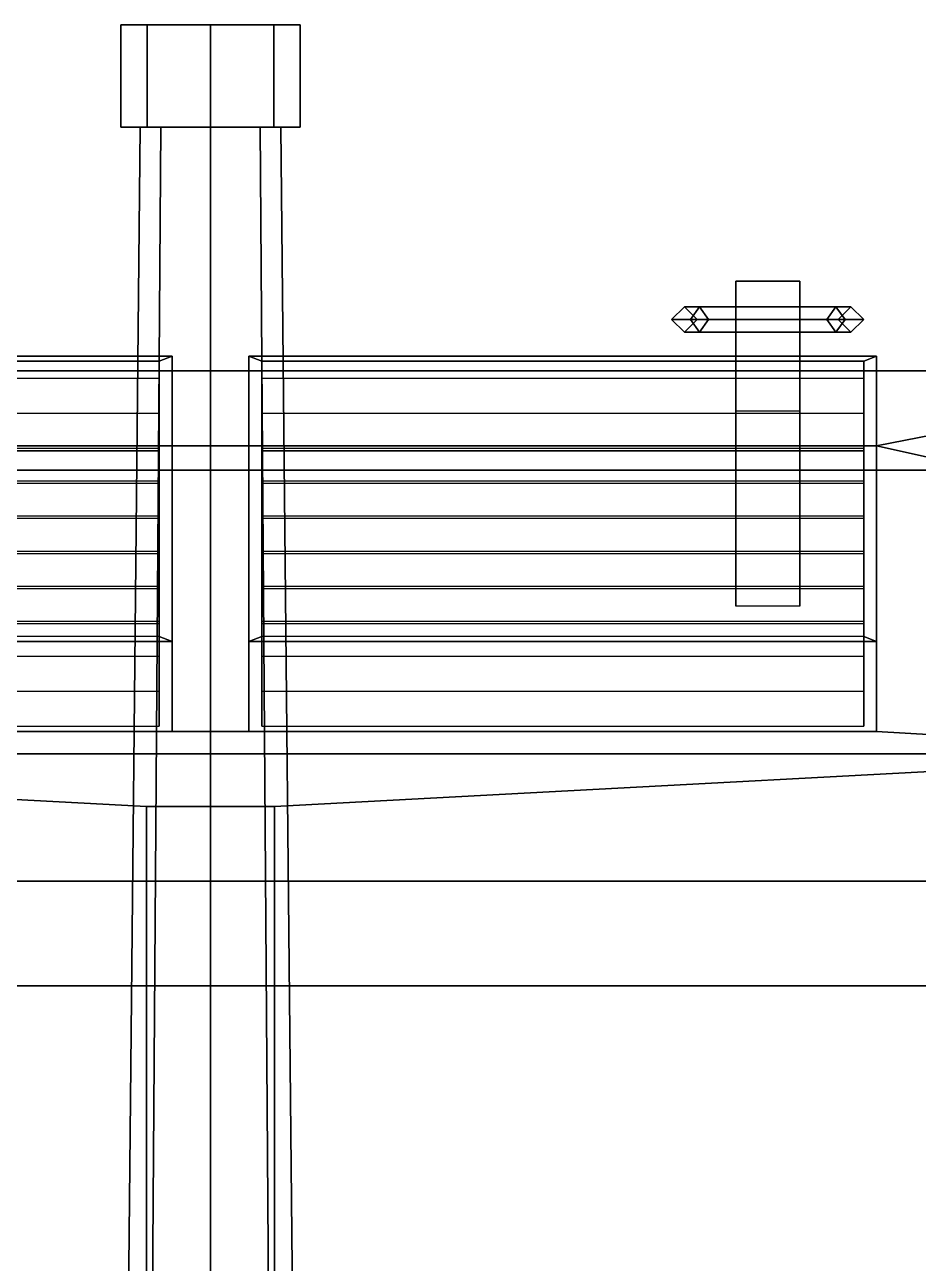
# Model space of a CAD drawing. Header units: millimetres. Extents: x -1.3 to 1.3, y -3.1 to 16.4.
# Drawn here: x -0.145 to 0.552, y 2.374 to 3.34 of the extents above; entities that cross this region are included whole.
import ezdxf

# ---------------------------------------------------------------- set-up
doc = ezdxf.new("R2010")
doc.units = ezdxf.units.MM
doc.layers.add('gun', color=1, linetype='Continuous')

msp = doc.modelspace()

# ---------------------------------------------------------------- linework, layer by layer
for points in [[(0.46, 3.14, 0.73), (0.46, 3.12, 0.71), (0.41, 3.12, 0.71), (0.41, 3.14, 0.73)], [(0.46, 3.14, 0.8), (0.46, 3.14, 0.73), (0.41, 3.14, 0.73), (0.41, 3.14, 0.8)], [(0.46, 3.12, 0.83), (0.46, 3.14, 0.8), (0.41, 3.14, 0.8), (0.41, 3.12, 0.83)], [(0.41, 3.14, 0.8), (0.41, 3.14, 0.73), (0.41, 3.12, 0.71), (0.41, 3.12, 0.83)], [(0.46, 3.12, 0.83), (0.46, 3.12, 0.71), (0.46, 3.14, 0.73), (0.46, 3.14, 0.8)], [(0.37, 3.12, 0.62), (0.36, 3.11, 0.62), (0.36, 3.11, 0.73), (0.37, 3.12, 0.73)], [(0.38172, 3.12, 0.59172), (0.37464, 3.11, 0.58464), (0.36, 3.11, 0.62), (0.37, 3.12, 0.62)], [(0.37, 3.12, 0.73), (0.36, 3.11, 0.73), (0.37464, 3.11, 0.76536), (0.38172, 3.12, 0.75828)], [(0.38, 3.11, 0.62), (0.37, 3.12, 0.62), (0.37, 3.12, 0.73), (0.38, 3.11, 0.73)], [(0.38879, 3.11, 0.59879), (0.38172, 3.12, 0.59172), (0.37, 3.12, 0.62), (0.38, 3.11, 0.62)], [(0.38, 3.11, 0.73), (0.37, 3.12, 0.73), (0.38172, 3.12, 0.75828), (0.38879, 3.11, 0.75121)], [(0.41, 3.12, 0.58), (0.41, 3.11, 0.57), (0.37464, 3.11, 0.58464), (0.38172, 3.12, 0.59172)], [(0.38172, 3.12, 0.75828), (0.37464, 3.11, 0.76536), (0.41, 3.11, 0.78), (0.41, 3.12, 0.77)], [(0.41, 3.11, 0.59), (0.41, 3.12, 0.58), (0.38172, 3.12, 0.59172), (0.38879, 3.11, 0.59879)], [(0.38879, 3.11, 0.75121), (0.38172, 3.12, 0.75828), (0.41, 3.12, 0.77), (0.41, 3.11, 0.76)], [(0.46, 3.12, 0.71), (0.46, 2.88639, 0.63525), (0.41, 2.88639, 0.63525), (0.41, 3.12, 0.71)], [(0.46, 3.03874, 0.83), (0.46, 3.12, 0.83), (0.41, 3.12, 0.83), (0.41, 3.03874, 0.83)], [(0.41, 3.12, 0.83), (0.41, 3.12, 0.71), (0.41, 3.07, 0.75), (0.41, 3.03874, 0.83)], [(0.41, 3.12, 0.71), (0.41, 2.88639, 0.63525), (0.41, 2.88639, 0.63525), (0.41, 3.07, 0.75)], [(0.41, 3.12, 0.58), (0.41, 3.11, 0.59), (0.46, 3.11, 0.59), (0.46, 3.12, 0.58)], [(0.41, 3.11, 0.57), (0.41, 3.12, 0.58), (0.46, 3.12, 0.58), (0.46, 3.11, 0.57)], [(0.46, 3.03874, 0.83), (0.46, 3.07, 0.75), (0.46, 3.12, 0.71), (0.46, 3.12, 0.83)], [(0.46, 3.07, 0.75), (0.46, 2.88639, 0.63525), (0.46, 2.88639, 0.63525), (0.46, 3.12, 0.71)], [(0.46, 3.11, 0.57), (0.46, 3.12, 0.58), (0.48828, 3.12, 0.59172), (0.49536, 3.11, 0.58464)], [(0.46, 3.12, 0.58), (0.46, 3.11, 0.59), (0.48121, 3.11, 0.59879), (0.48828, 3.12, 0.59172)], [(0.48828, 3.12, 0.75828), (0.48121, 3.11, 0.75121), (0.46, 3.11, 0.76), (0.46, 3.12, 0.77)], [(0.49536, 3.11, 0.76536), (0.48828, 3.12, 0.75828), (0.46, 3.12, 0.77), (0.46, 3.11, 0.78)], [(0.48828, 3.12, 0.59172), (0.48121, 3.11, 0.59879), (0.49, 3.11, 0.62), (0.5, 3.12, 0.62)], [(0.5, 3.12, 0.73), (0.49, 3.11, 0.73), (0.48121, 3.11, 0.75121), (0.48828, 3.12, 0.75828)], [(0.49536, 3.11, 0.58464), (0.48828, 3.12, 0.59172), (0.5, 3.12, 0.62), (0.51, 3.11, 0.62)], [(0.51, 3.11, 0.73), (0.5, 3.12, 0.73), (0.48828, 3.12, 0.75828), (0.49536, 3.11, 0.76536)], [(0.5, 3.12, 0.62), (0.49, 3.11, 0.62), (0.49, 3.11, 0.73), (0.5, 3.12, 0.73)], [(0.51, 3.11, 0.62), (0.5, 3.12, 0.62), (0.5, 3.12, 0.73), (0.51, 3.11, 0.73)], [(0.36, 3.11, 0.62), (0.37, 3.1, 0.62), (0.37, 3.1, 0.73), (0.36, 3.11, 0.73)], [(0.37464, 3.11, 0.58464), (0.38172, 3.1, 0.59172), (0.37, 3.1, 0.62), (0.36, 3.11, 0.62)], [(0.36, 3.11, 0.73), (0.37, 3.1, 0.73), (0.38172, 3.1, 0.75828), (0.37464, 3.11, 0.76536)], [(0.37, 3.1, 0.62), (0.38, 3.11, 0.62), (0.38, 3.11, 0.73), (0.37, 3.1, 0.73)], [(0.38172, 3.1, 0.59172), (0.38879, 3.11, 0.59879), (0.38, 3.11, 0.62), (0.37, 3.1, 0.62)], [(0.37, 3.1, 0.73), (0.38, 3.11, 0.73), (0.38879, 3.11, 0.75121), (0.38172, 3.1, 0.75828)], [(0.41, 3.11, 0.57), (0.41, 3.1, 0.58), (0.38172, 3.1, 0.59172), (0.37464, 3.11, 0.58464)], [(0.37464, 3.11, 0.76536), (0.38172, 3.1, 0.75828), (0.41, 3.1, 0.77), (0.41, 3.11, 0.78)], [(0.41, 3.1, 0.58), (0.41, 3.11, 0.59), (0.38879, 3.11, 0.59879), (0.38172, 3.1, 0.59172)], [(0.38172, 3.1, 0.75828), (0.38879, 3.11, 0.75121), (0.41, 3.11, 0.76), (0.41, 3.1, 0.77)], [(0.41, 3.1, 0.58), (0.41, 3.11, 0.57), (0.46, 3.11, 0.57), (0.46, 3.1, 0.58)], [(0.41, 3.11, 0.59), (0.41, 3.1, 0.58), (0.46, 3.1, 0.58), (0.46, 3.11, 0.59)], [(0.46, 3.11, 0.59), (0.46, 3.1, 0.58), (0.48828, 3.1, 0.59172), (0.48121, 3.11, 0.59879)], [(0.46, 3.1, 0.58), (0.46, 3.11, 0.57), (0.49536, 3.11, 0.58464), (0.48828, 3.1, 0.59172)], [(0.48828, 3.1, 0.75828), (0.49536, 3.11, 0.76536), (0.46, 3.11, 0.78), (0.46, 3.1, 0.77)], [(0.48121, 3.11, 0.75121), (0.48828, 3.1, 0.75828), (0.46, 3.1, 0.77), (0.46, 3.11, 0.76)], [(0.48121, 3.11, 0.59879), (0.48828, 3.1, 0.59172), (0.5, 3.1, 0.62), (0.49, 3.11, 0.62)], [(0.49, 3.11, 0.73), (0.5, 3.1, 0.73), (0.48828, 3.1, 0.75828), (0.48121, 3.11, 0.75121)], [(0.48828, 3.1, 0.59172), (0.49536, 3.11, 0.58464), (0.51, 3.11, 0.62), (0.5, 3.1, 0.62)], [(0.5, 3.1, 0.73), (0.51, 3.11, 0.73), (0.49536, 3.11, 0.76536), (0.48828, 3.1, 0.75828)], [(0.49, 3.11, 0.62), (0.5, 3.1, 0.62), (0.5, 3.1, 0.73), (0.49, 3.11, 0.73)], [(0.5, 3.1, 0.62), (0.51, 3.11, 0.62), (0.51, 3.11, 0.73), (0.5, 3.1, 0.73)], [(-0.04, 3.07747, 0.91), (-0.03, 3.08138, 0.9), (-0.52, 3.08138, 0.9), (-0.51, 3.07747, 0.91)], [(-0.03, 3.08138, 0.9), (-0.03, 3.01138, 0.9), (-0.52, 3.01138, 0.9), (-0.52, 3.08138, 0.9)], [(-0.04, 3.00747, 0.91), (-0.04, 3.07747, 0.91), (-0.51, 3.07747, 0.91), (-0.51, 3.00747, 0.91)], [(-0.03, 2.85862, 1.47), (-0.03, 3.08138, 0.9), (-0.04, 3.07747, 0.91), (-0.04, 2.86253, 1.46)], [(-0.04, 2.79253, 1.46), (-0.04, 2.86253, 1.46), (-0.04, 3.07747, 0.91), (-0.04, 3.00747, 0.91)], [(-0.03, 2.78862, 1.47), (-0.03, 3.01138, 0.9), (-0.03, 3.08138, 0.9), (-0.03, 2.85862, 1.47)], [(0.52, 3.08138, 0.9), (0.52, 3.01138, 0.9), (0.03, 3.01138, 0.9), (0.03, 3.08138, 0.9)], [(0.03, 2.85862, 1.47), (0.03, 3.08138, 0.9), (0.03, 3.01138, 0.9), (0.03, 2.78862, 1.47)], [(0.51, 3.07747, 0.91), (0.52, 3.08138, 0.9), (0.03, 3.08138, 0.9), (0.04, 3.07747, 0.91)], [(0.04, 2.86253, 1.46), (0.04, 3.07747, 0.91), (0.03, 3.08138, 0.9), (0.03, 2.85862, 1.47)], [(0.51, 3.00747, 0.91), (0.51, 3.07747, 0.91), (0.04, 3.07747, 0.91), (0.04, 3.00747, 0.91)], [(0.04, 3.00747, 0.91), (0.04, 3.07747, 0.91), (0.04, 2.86253, 1.46), (0.04, 2.79253, 1.46)], [(0.52, 2.85862, 1.47), (0.52, 3.08138, 0.9), (0.51, 3.07747, 0.91), (0.51, 2.86253, 1.46)], [(0.51, 2.79253, 1.46), (0.51, 2.86253, 1.46), (0.51, 3.07747, 0.91), (0.51, 3.00747, 0.91)], [(0.52, 2.78862, 1.47), (0.52, 3.01138, 0.9), (0.52, 3.08138, 0.9), (0.52, 2.85862, 1.47)], [(0.52, 3.01138, 0.9), (0.82, 3.07, 0.75), (-0.82, 3.07, 0.75), (-0.52, 3.01138, 0.9)], [(0.82, 3.07, 0.75), (0.79, 2.99236, 0.70147), (-0.79, 2.99236, 0.70147), (-0.82, 3.07, 0.75)], [(-0.04, 2.98402, 0.97), (-0.04, 3.06402, 0.92), (-0.51, 3.06402, 0.92), (-0.51, 2.98402, 0.97)], [(0.51, 2.98402, 0.97), (0.51, 3.06402, 0.92), (0.04, 3.06402, 0.92), (0.04, 2.98402, 0.97)], [(0.82, 2.94494, 1.07), (0.82, 3.07, 0.75), (0.52, 3.01138, 0.9)], [(-0.04, 2.95667, 1.04), (-0.04, 3.03667, 0.99), (-0.51, 3.03667, 0.99), (-0.51, 2.95667, 1.04)], [(0.51, 2.95667, 1.04), (0.51, 3.03667, 0.99), (0.04, 3.03667, 0.99), (0.04, 2.95667, 1.04)], [(-0.04, 2.92931, 1.11), (-0.04, 3.00931, 1.06), (-0.51, 3.00931, 1.06), (-0.51, 2.92931, 1.11)], [(-0.04, 2.79253, 1.46), (-0.04, 3.00747, 0.91), (-0.51, 3.00747, 0.91), (-0.51, 2.79253, 1.46)], [(0.03, 2.78862, 1.47), (0.03, 3.01138, 0.9), (-0.03, 3.01138, 0.9), (-0.03, 2.78862, 1.47)], [(0.51, 2.92931, 1.11), (0.51, 3.00931, 1.06), (0.04, 3.00931, 1.06), (0.04, 2.92931, 1.11)], [(0.51, 2.79253, 1.46), (0.51, 3.00747, 0.91), (0.04, 3.00747, 0.91), (0.04, 2.79253, 1.46)], [(0.82, 2.77104, 1.51499), (0.82, 2.94494, 1.07), (0.52, 3.01138, 0.9), (0.52, 2.78862, 1.47)], [(0.79, 2.99236, 0.70147), (0.79, 2.67161, 0.50101), (-0.79, 2.67161, 0.50101), (-0.79, 2.99236, 0.70147)], [(-0.04, 2.90195, 1.18), (-0.04, 2.98195, 1.13), (-0.51, 2.98195, 1.13), (-0.51, 2.90195, 1.18)], [(0.51, 2.90195, 1.18), (0.51, 2.98195, 1.13), (0.04, 2.98195, 1.13), (0.04, 2.90195, 1.18)], [(-0.04, 2.8746, 1.25), (-0.04, 2.9546, 1.2), (-0.51, 2.9546, 1.2), (-0.51, 2.8746, 1.25)], [(0.51, 2.8746, 1.25), (0.51, 2.9546, 1.2), (0.04, 2.9546, 1.2), (0.04, 2.8746, 1.25)], [(-0.04, 2.84724, 1.32), (-0.04, 2.92724, 1.27), (-0.51, 2.92724, 1.27), (-0.51, 2.84724, 1.32)], [(0.51, 2.84724, 1.32), (0.51, 2.92724, 1.27), (0.04, 2.92724, 1.27), (0.04, 2.84724, 1.32)], [(-0.04, 2.81989, 1.39), (-0.04, 2.89989, 1.34), (-0.51, 2.89989, 1.34), (-0.51, 2.81989, 1.39)], [(0.51, 2.81989, 1.39), (0.51, 2.89989, 1.34), (0.04, 2.89989, 1.34), (0.04, 2.81989, 1.39)], [(-0.04, 2.79253, 1.46), (-0.04, 2.87253, 1.41), (-0.51, 2.87253, 1.41), (-0.51, 2.79253, 1.46)], [(0.51, 2.79253, 1.46), (0.51, 2.87253, 1.41), (0.04, 2.87253, 1.41), (0.04, 2.79253, 1.46)], [(-0.03, 2.85862, 1.47), (-0.04, 2.86253, 1.46), (-0.51, 2.86253, 1.46), (-0.52, 2.85862, 1.47)], [(0.52, 2.85862, 1.47), (0.51, 2.86253, 1.46), (0.04, 2.86253, 1.46), (0.03, 2.85862, 1.47)], [(-0.03, 2.78862, 1.47), (-0.03, 2.85862, 1.47), (-0.52, 2.85862, 1.47), (-0.52, 2.78862, 1.47)], [(0.52, 2.78862, 1.47), (0.52, 2.85862, 1.47), (0.03, 2.85862, 1.47), (0.03, 2.78862, 1.47)], [(0.82, 2.77104, 1.51499), (0.52, 2.78862, 1.47), (-0.52, 2.78862, 1.47), (-0.82, 2.77104, 1.51499)], [(-0.05, 0.93176, 1.73113), (-0.05, 2.73, 1.62), (-0.82, 2.77104, 1.51499), (-0.94, 0.95, 1.63)], [(0.05, 2.73, 1.62), (0.82, 2.77104, 1.51499), (-0.82, 2.77104, 1.51499), (-0.05, 2.73, 1.62)], [(0.94, 0.95, 1.63), (0.82, 2.77104, 1.51499), (0.05, 2.73, 1.62), (0.05, 0.93176, 1.73113)], [(0.05, 0.93176, 1.73113), (0.05, 2.73, 1.62), (-0.05, 2.73, 1.62), (-0.05, 0.93176, 1.73113)], [(0.79, 2.67161, 0.50101), (0.82, 2.59, 0.45), (-0.82, 2.59, 0.45), (-0.79, 2.67161, 0.50101)], [(0.82, 2.59, 0.45), (0.82, -2.5, 0.45), (-0.82, -2.5, 0.45), (-0.82, 2.59, 0.45)]]:
    msp.add_3dface(points)
at = {"layer": 'gun'}
for points in [[(-0.0495, 3.34, 2.5395), (-0.07, 3.34, 2.49), (-0.07, 3.26, 2.49), (-0.0495, 3.26, 2.5395)], [(-0.07, 3.34, 2.49), (-0.0495, 3.34, 2.4405), (-0.0495, 3.26, 2.4405), (-0.07, 3.26, 2.49)], [(0.0495, 3.34, 2.5395), (-0.07, 3.34, 2.49), (-0.0495, 3.34, 2.5395), (0, 3.34, 2.56)], [(0.07, 3.34, 2.49), (-0.0495, 3.34, 2.4405), (-0.07, 3.34, 2.49), (0.0495, 3.34, 2.5395)], [(0, 3.34, 2.56), (-0.0495, 3.34, 2.5395), (-0.0495, 3.26, 2.5395), (0, 3.26, 2.56)], [(-0.0495, 3.34, 2.4405), (0, 3.34, 2.42), (0, 3.26, 2.42), (-0.0495, 3.26, 2.4405)], [(0.0495, 3.34, 2.4405), (0, 3.34, 2.42), (-0.0495, 3.34, 2.4405), (0.07, 3.34, 2.49)], [(0.0495, 3.34, 2.5395), (0, 3.34, 2.56), (0, 3.26, 2.56), (0.0495, 3.26, 2.5395)], [(0, 3.34, 2.42), (0.0495, 3.34, 2.4405), (0.0495, 3.26, 2.4405), (0, 3.26, 2.42)], [(0.07, 3.34, 2.49), (0.0495, 3.34, 2.5395), (0.0495, 3.26, 2.5395), (0.07, 3.26, 2.49)], [(0.0495, 3.34, 2.4405), (0.07, 3.34, 2.49), (0.07, 3.26, 2.49), (0.0495, 3.26, 2.4405)], [(-0.0495, 3.26, 2.5395), (-0.07, 3.26, 2.49), (-0.055, 3.26, 2.49), (-0.03889, 3.26, 2.52889)], [(-0.07, 3.26, 2.49), (-0.0495, 3.26, 2.4405), (-0.03889, 3.26, 2.45111), (-0.055, 3.26, 2.49)], [(-0.03889, 3.26, 2.52889), (-0.055, 3.26, 2.49), (-0.065, 2.24, 2.49), (-0.04596, 2.24, 2.53596)], [(-0.055, 3.26, 2.49), (-0.03889, 3.26, 2.45111), (-0.04596, 2.24, 2.44404), (-0.065, 2.24, 2.49)], [(0, 3.26, 2.56), (-0.0495, 3.26, 2.5395), (-0.03889, 3.26, 2.52889), (0, 3.26, 2.545)], [(-0.0495, 3.26, 2.4405), (0, 3.26, 2.42), (0, 3.26, 2.435), (-0.03889, 3.26, 2.45111)], [(0, 3.26, 2.545), (-0.03889, 3.26, 2.52889), (-0.04596, 2.24, 2.53596), (0, 2.24, 2.555)], [(-0.03889, 3.26, 2.45111), (0, 3.26, 2.435), (0, 2.24, 2.425), (-0.04596, 2.24, 2.44404)], [(0.03889, 3.26, 2.52889), (0, 3.26, 2.545), (0, 2.24, 2.555), (0.04596, 2.24, 2.53596)], [(0, 3.26, 2.435), (0.03889, 3.26, 2.45111), (0.04596, 2.24, 2.44404), (0, 2.24, 2.425)], [(0, 3.26, 2.42), (0.0495, 3.26, 2.4405), (0.03889, 3.26, 2.45111), (0, 3.26, 2.435)], [(0.0495, 3.26, 2.5395), (0, 3.26, 2.56), (0, 3.26, 2.545), (0.03889, 3.26, 2.52889)], [(0.055, 3.26, 2.49), (0.03889, 3.26, 2.52889), (0.04596, 2.24, 2.53596), (0.065, 2.24, 2.49)], [(0.03889, 3.26, 2.45111), (0.055, 3.26, 2.49), (0.065, 2.24, 2.49), (0.04596, 2.24, 2.44404)], [(0.0495, 3.26, 2.4405), (0.07, 3.26, 2.49), (0.055, 3.26, 2.49), (0.03889, 3.26, 2.45111)], [(0.07, 3.26, 2.49), (0.0495, 3.26, 2.5395), (0.03889, 3.26, 2.52889), (0.055, 3.26, 2.49)]]:
    msp.add_3dface(points, dxfattribs=at)

doc.saveas('drawing.dxf')
